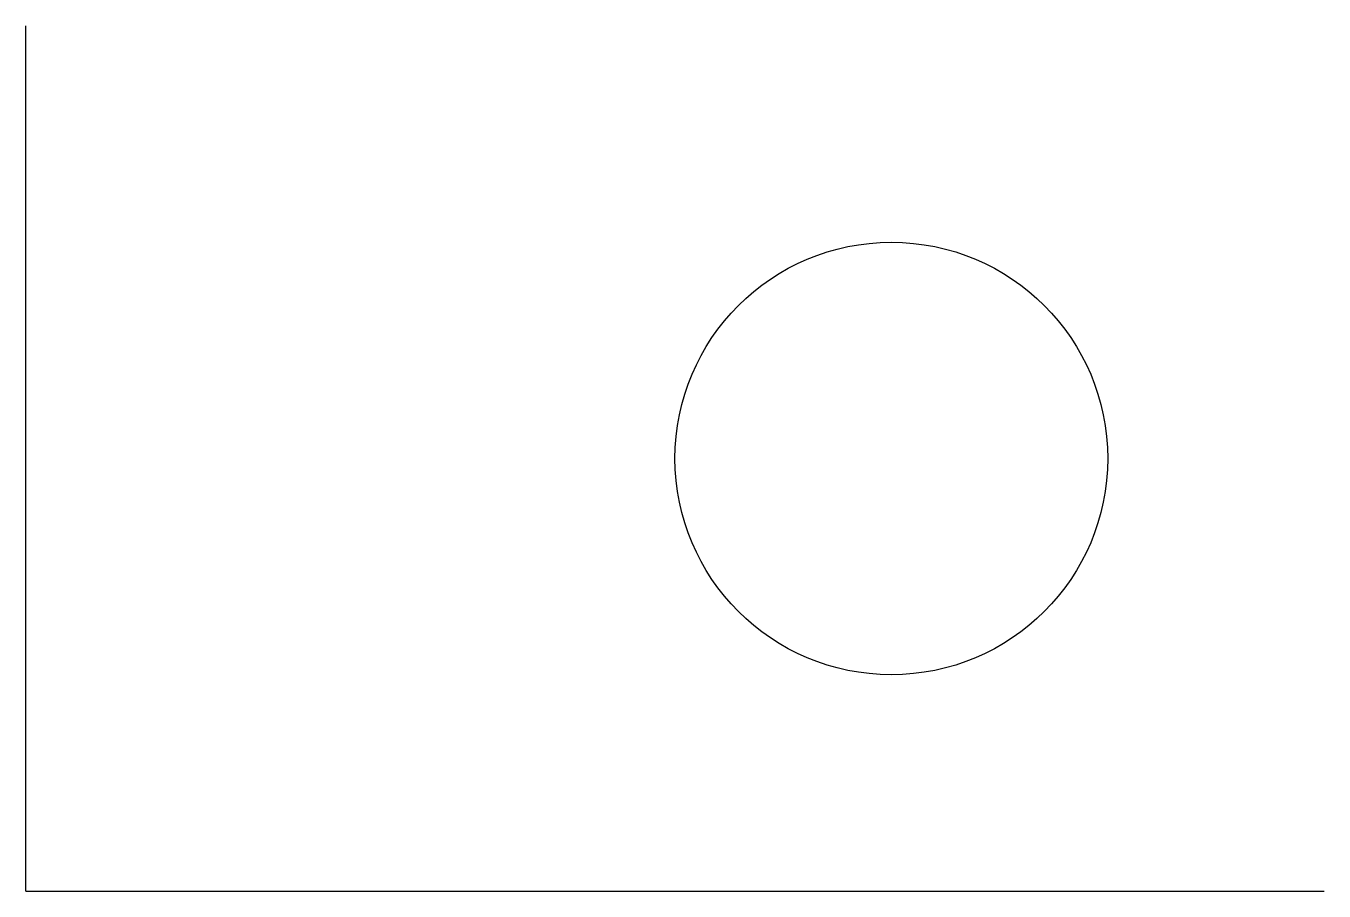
# Model space of a CAD drawing. Units: millimetres on the paper. Extents: x 10 to 40, y 20 to 40.
import ezdxf

# ---------------------------------------------------------------- set-up
doc = ezdxf.new("R2010")
doc.units = ezdxf.units.MM
doc.layers.add('0-0_0', color=4, linetype='Continuous')

msp = doc.modelspace()

# ---------------------------------------------------------------- linework, layer by layer
at = {"layer": '0-0_0'}
for q in [(10, 40), (40, 20)]:
    msp.add_line((10, 20), q, dxfattribs=at)
msp.add_circle((30, 30), 5, dxfattribs=at)

doc.saveas('drawing.dxf')
